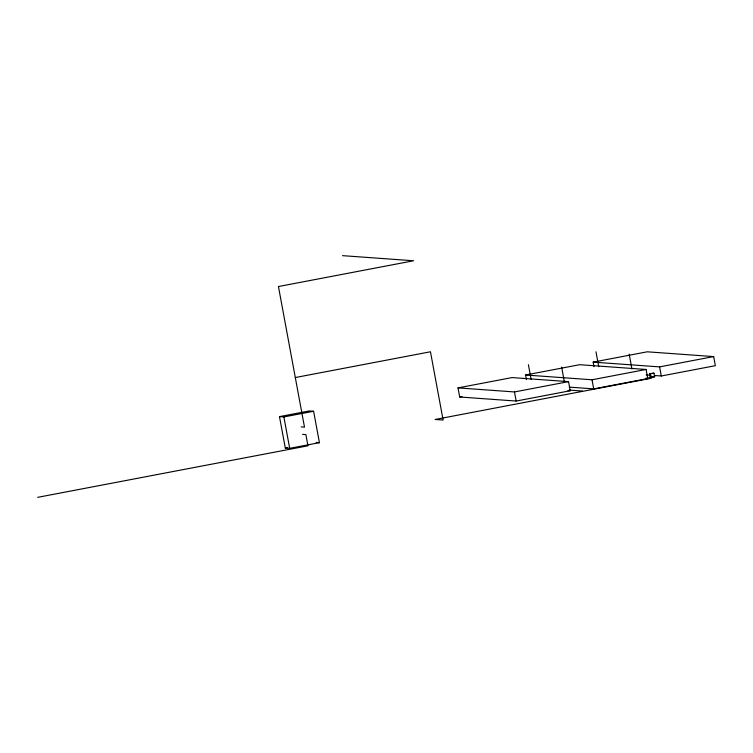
<?xml version="1.0" encoding="UTF-8"?>
<svg xmlns="http://www.w3.org/2000/svg" width="753" height="753" viewBox="0 0 753 753"><rect width="100%" height="100%" fill="white"/><g stroke="black" fill="none" stroke-linecap="round" stroke-linejoin="round"><path stroke-width="1.13" d="M295.308 377.545L430.462 351.773L443.112 420.033L435.14 419.468L651.354 378.241L646.874 377.912M279.485 416.625L309.219 410.95L313.606 411.27L319.423 442.67L289.689 448.336L285.302 448.026L279.485 416.625L283.872 416.936L313.606 411.27M458.012 387.889L512.068 377.573L568.543 381.639L570.228 390.741L516.172 401.048L459.697 396.991L458.012 387.889L514.478 391.946L568.543 381.639M526.432 379.55L525.585 375.003L579.65 364.697L646.083 369.469L647.768 378.571L593.712 388.877L569.23 387.117M594.004 366.664L593.166 362.118L647.222 351.811L713.665 356.583L715.35 365.685L661.285 375.992L654.291 375.493M459.697 396.991L461.994 396.549M525.585 375.003L592.027 379.776L646.083 369.469M593.166 362.118L659.6 366.89L713.665 356.583M649.519 373.789L653.981 373.168L654.658 376.801L651.053 377.488L650.197 377.432L649.519 373.789L653.981 373.168M650.197 377.432L652.898 376.914M285.302 448.026L287.59 447.583M37.65 497.347L307.958 445.804L305.878 434.594L302.555 434.359M342.54 255.653L413.595 260.764L278.441 286.535L304.504 427.149L301.181 426.913M646.14 374.909L650.799 375.239M653.802 376.745L654.658 376.801M645.443 378.401L647.768 378.571M569.164 390.073L582.445 391.023M567.922 390.572L570.228 390.741M316.138 442.435L319.423 442.67M659.6 366.89L661.285 375.992M650.376 373.855L651.053 377.488M629.197 354.192L631.936 368.989M595.981 351.802L598.72 366.598M592.027 379.776L593.712 388.877M561.625 367.078L564.364 381.865M528.399 364.687L531.147 379.484M514.478 391.946L516.172 401.048M283.872 416.936L289.689 448.336"/></g></svg>
